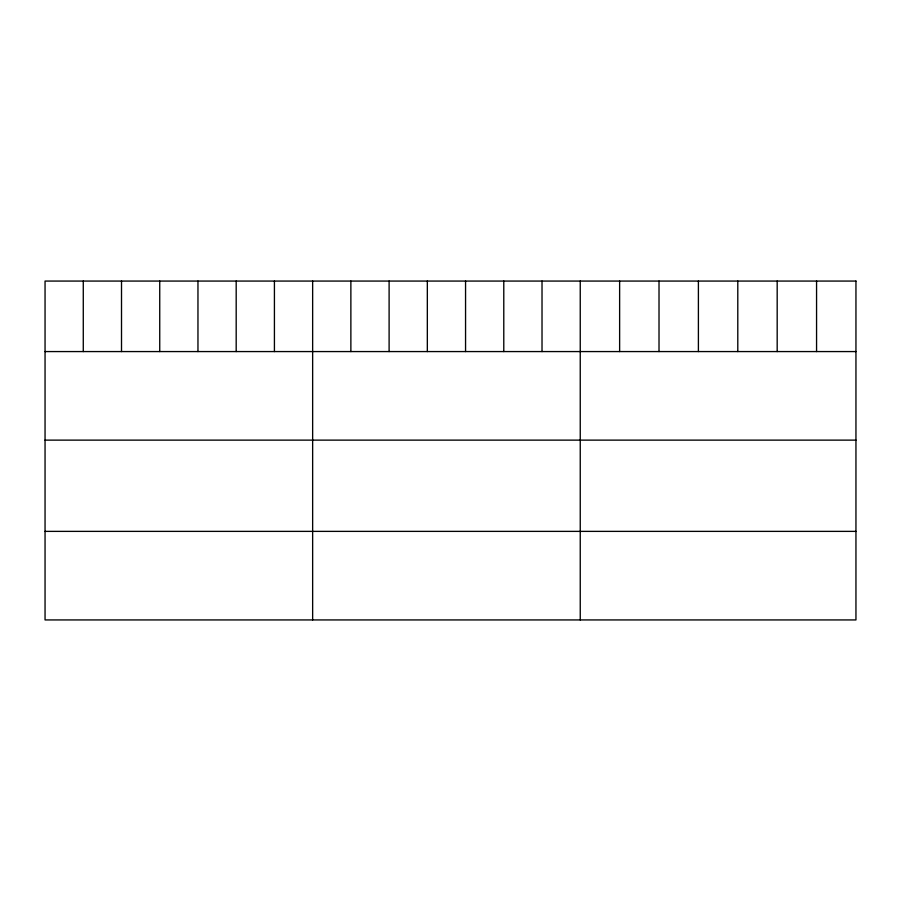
<?xml version="1.0" encoding="UTF-8"?>
<svg xmlns="http://www.w3.org/2000/svg" width="901" height="901" viewBox="0 0 901 901"><rect width="100%" height="100%" fill="white"/><g stroke="black" fill="none" stroke-linecap="round" stroke-linejoin="round"><path stroke-width="1.35" d="M45.05 351.57L855.95 351.57M45.05 440.127L855.95 440.127M45.05 531.376L855.95 531.376M816.565 281.067L816.565 351.57M777.18 281.067L777.18 351.57M737.795 281.067L737.795 351.57M698.399 281.067L698.399 351.57M659.014 281.067L659.014 351.57M619.629 281.067L619.629 351.57M580.244 281.067L580.244 619.933M542.019 281.067L542.019 351.57M503.783 281.067L503.783 351.57M465.558 281.067L465.558 351.57M427.333 281.067L427.333 351.57M389.108 281.067L389.108 351.57M350.872 281.067L350.872 351.57M312.647 281.067L312.647 619.933M274.422 281.067L274.422 351.57M236.186 281.067L236.186 351.57M197.961 281.067L197.961 351.57M159.736 281.067L159.736 351.57M121.511 281.067L121.511 351.57M83.275 281.067L83.275 351.57M855.95 281.067L45.05 281.067L45.05 619.933L855.95 619.933L855.95 281.067"/></g></svg>
